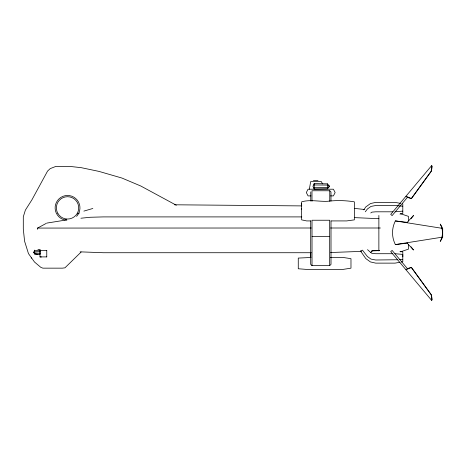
<?xml version="1.0" encoding="UTF-8"?>
<svg xmlns="http://www.w3.org/2000/svg" width="466" height="466" viewBox="0 0 466 466"><rect width="100%" height="100%" fill="white"/><g stroke="black" fill="none" stroke-linecap="round" stroke-linejoin="round"><path stroke-width="0.7" d="M301.63 209.624L301.63 208.407M301.63 205.156L301.63 203.613M402.799 256.853L402.799 254.401L394.999 253.714M442.7 228.41L442.7 237.095L440.253 241.411C443.189 236.233 443.189 229.272 440.253 224.088L442.7 228.41L395.36 220.913C391.586 228.521 391.586 236.984 395.36 244.592L407.43 243.118M431.609 165.663L431.225 171.139L411.303 198.545L405.979 196.209L390.718 214.401L392.127 215.583L407.389 197.392L411.408 198.638L431.33 171.232L432.285 166.228L431.609 165.663L405.979 196.209L407.389 197.392M309.331 189.208L310.723 181.507L321.243 181.507L322.554 183.878M314.183 183.575L312.948 186.33L314.183 189.091L327.452 188.817L329.637 186.33L327.452 183.849L314.183 183.575L314.183 189.091M39.983 250.324L39.983 256.958L41.34 256.958M46.763 256.958L46.763 250.324M363.847 209.863L365.746 206.98L370.47 203.566L375.724 202.384L394.999 202.384L400.673 203.38M365.274 211.791L367.424 208.972L370.977 206.421L375.724 205.523L394.999 205.523L402.799 206.205M411.035 218.717L413.528 215.496L407.068 222.48M367.534 249.66L370.767 252.555L372.439 250.562M371.99 251.098L372.485 250.522L379.295 250.574M81.125 252.048L64.925 267.834L62.409 268.154L42.843 268.154L40.758 267.298L34.513 262.032L28.461 253.597L24.593 241.237L23.3 229.045L23.3 216.812L25.374 210.114L31.886 199.879L47.561 171.092L50.229 168.605L55.751 166.449L70.261 166.455L81.27 167.678L98.99 171.401L121.935 178.047L140.802 186.016L176.323 205.238M310.7 220.96L310.7 264.373L312.022 265.637L329.683 265.637L331.011 264.373L331.011 220.96M407.389 268.608L405.979 269.791L411.408 267.362L431.33 294.768L432.285 299.772L431.609 300.337L390.718 251.599L392.127 250.417L407.389 268.608L411.408 267.362M370.767 212.962L371.985 212.135L375.724 211.803L392.855 211.803M37.565 229.33L37.565 228.072L46.175 223.43M66.626 219.288L64.722 220.22L46.786 223.097M77.408 213.981L79.313 213.049M361.004 250.673L362.466 250.143L367.424 256.539L370.977 259.096L375.724 259.993L397.836 259.743M92.827 208.477L83.892 211.104M400.445 251.861L408.466 249.135L408.466 244.464M399.962 214.069L402.799 213.574L402.799 203.747M399.962 262.265L394.999 263.133L375.724 263.133L370.47 261.95L365.746 258.537L360.468 250.871M401.383 262.014L402.799 261.764L402.799 251.943L399.962 251.448M395.36 244.592L442.7 237.095M37.921 249.677L39.354 249.496M80.915 218.228L90.206 217.267L103.312 216.906L301.817 216.906M394.999 211.803L402.799 211.115M399.257 259.62L402.799 259.312M34.35 250.691L40.064 250.195M34.717 252.403L33.517 252.211L34.7 252.048M361.529 251.378L330.534 252.52M371.699 250.941L379.685 250.597M33.517 252.211L34.705 252.17M34.35 251.78L40.064 251.698M314.183 187.711L327.452 187.571L329.637 186.33L327.452 185.089L314.183 184.955M37.565 228.072L311.276 228.002M313.408 180.61L318.004 180.61M330.569 191.538L329.747 190.757L311.987 190.757L311.987 201.283M310.95 195.895L308.055 195.895L306.331 192.551L308.055 189.208L333.411 189.208L335.136 192.551L333.411 195.895L330.516 195.895M310.851 220.919L306.622 220.919L301.63 219.859L301.63 201.842C310.135 199.32 318.878 201.714 327.499 201.306C336.388 200.188 345.539 200.397 354.393 201.842L354.393 219.859L346.692 220.919L331.006 220.919M395.36 220.913L407.43 222.387M330.534 228.002L380.413 228.002M312.022 236.606L329.683 236.606M40.018 250.382L46.728 250.382M311.276 252.729L103.312 252.729L80.129 251.844M392.855 253.714L375.724 253.714L371.985 253.382L370.767 252.555M40.018 256.9L46.728 256.9M310.991 257.488L298.269 258.082L298.275 268.765L305.97 269.36L343.273 269.36L350.98 268.171L350.98 258.677L343.273 257.488L330.359 257.488M301.817 205.902L174.54 204.79M33.517 252.106L33.54 252.636L34.729 252.665M354.282 217.61L378.957 218.7M34.35 252.974L40.064 253.341M354.282 208.349L364.348 209.479M34.35 253.819L40.064 254.5L40.064 249.409M37.921 254.453L34.35 253.987L34.35 250.12M400.445 213.655L408.466 216.381L408.466 221.053M407.068 243.025L413.528 250.009L411.035 246.788M411.303 267.455L431.225 294.861L431.609 300.337M33.54 252.636L34.74 252.892L33.552 252.793L33.535 252.467M378.87 215.455L378.87 250.953M330.977 191.928L330.977 201.05M329.747 190.757L329.747 201.283M329.683 265.637L329.683 220.237L312.022 220.237L312.022 265.637M327.452 183.849L327.452 188.817M310.758 191.928L310.758 201.05M310.758 252.275L310.758 257.64M31.263 257.791L31.263 258.292M66.848 220.261A12.413 12.413 0 0 1 55.646 204.324A12.413 12.413 0 0 1 73.739 197.112A12.413 12.413 0 0 1 76.581 216.381M57.871 213.457A11.172 11.172 0 0 0 77.222 213.457A11.172 11.172 0 0 0 67.547 196.699A11.172 11.172 0 0 0 57.871 213.457"/></g></svg>
